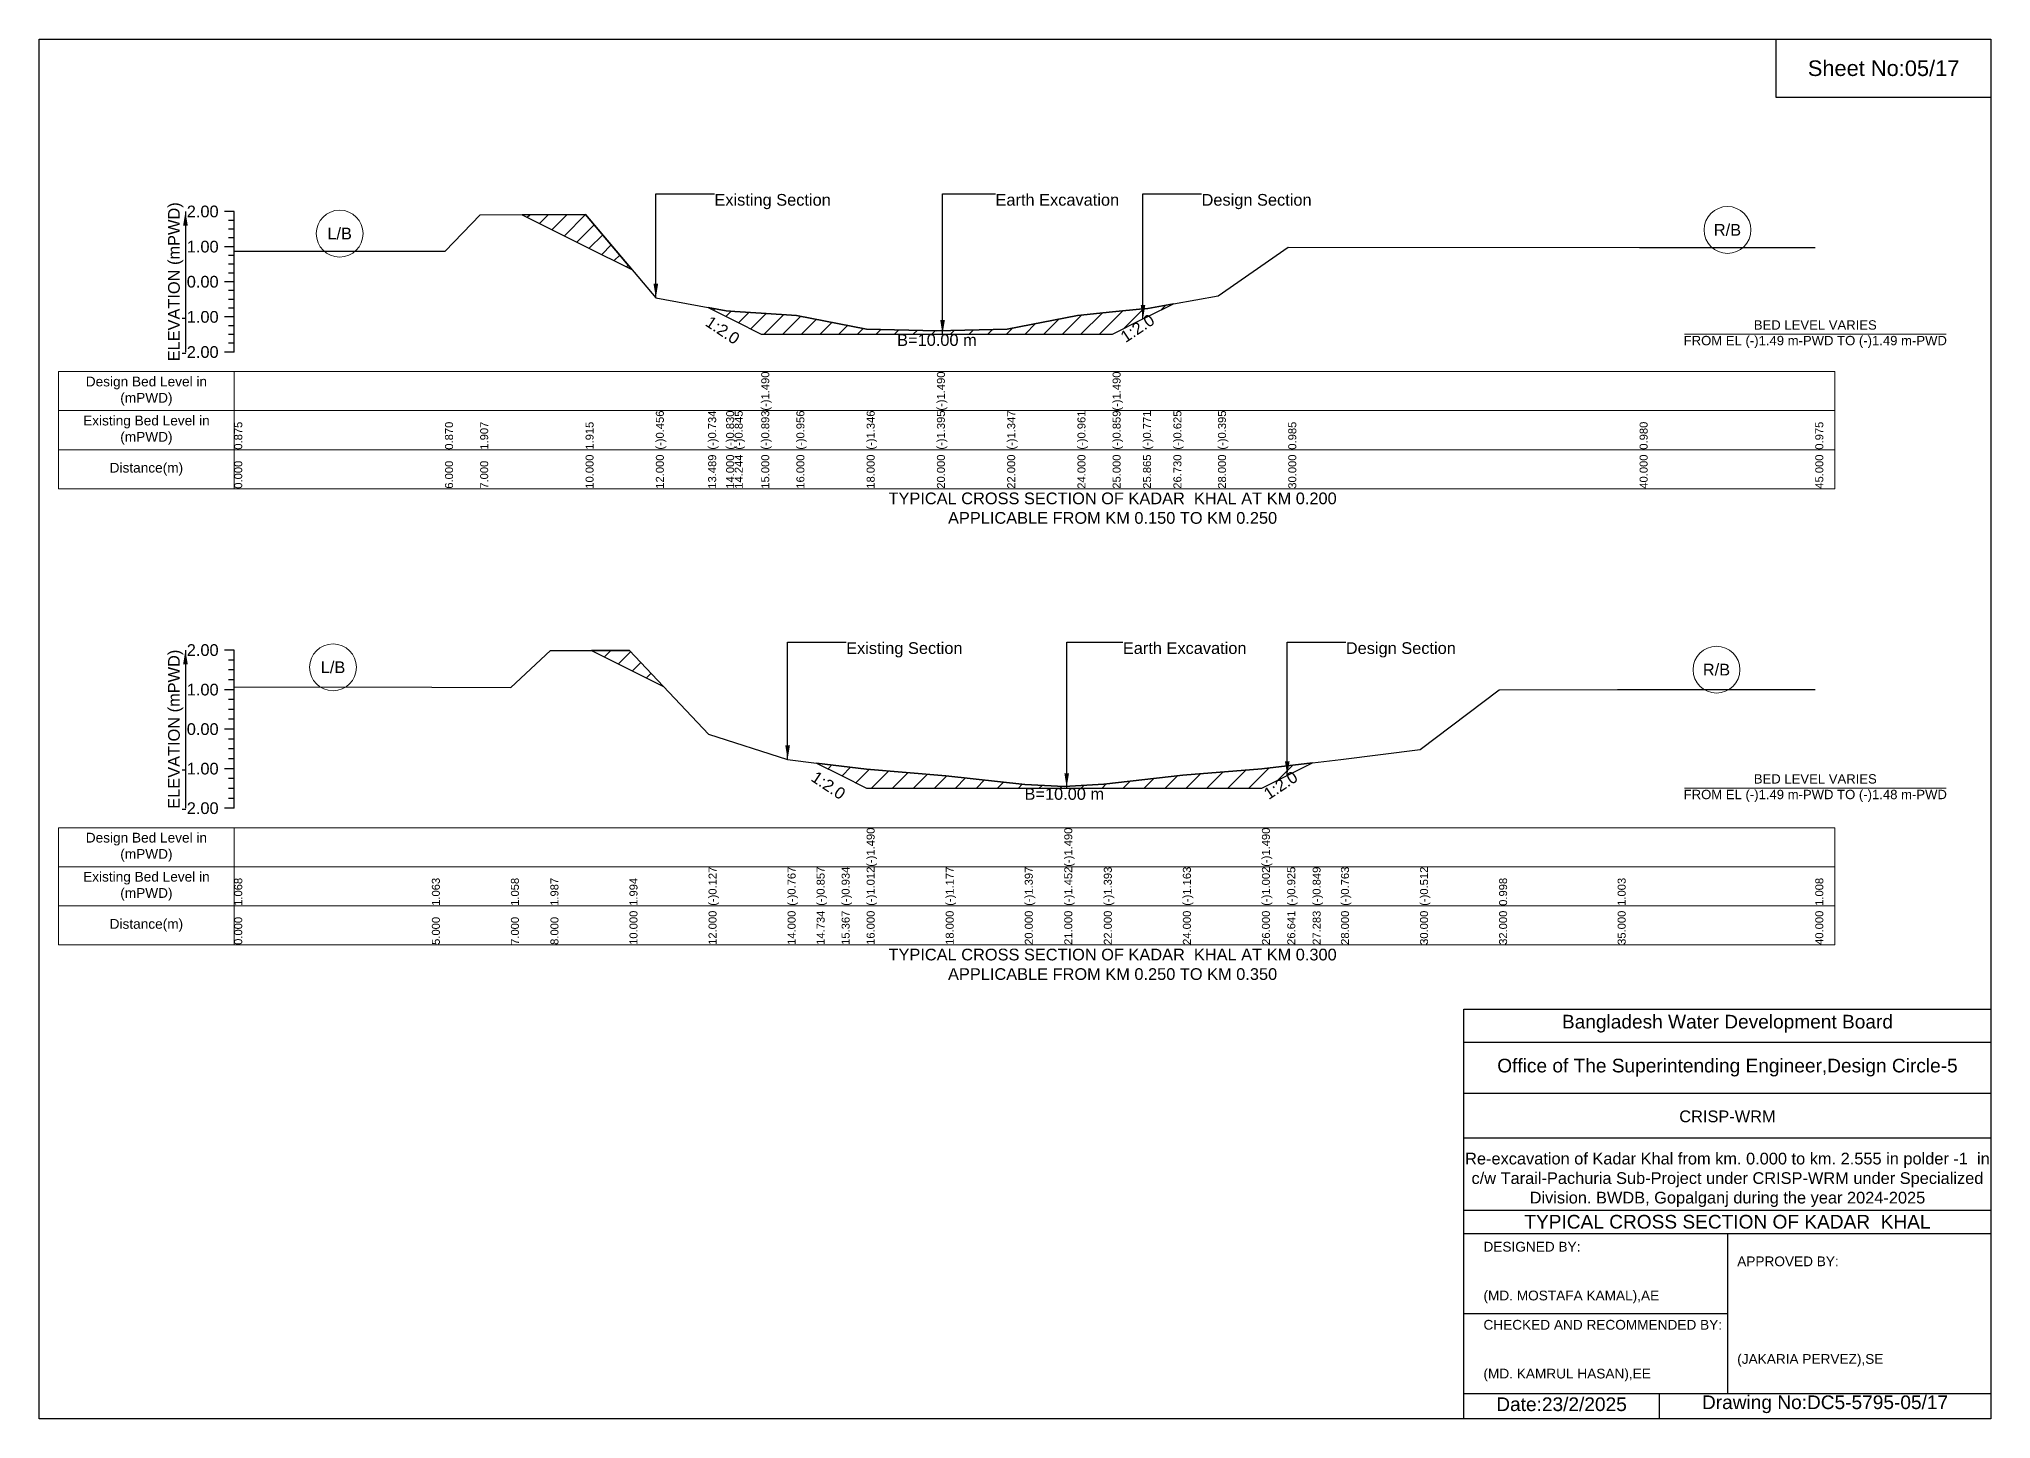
# Model space of a CAD drawing. Header units: inches. Extents: x 91000 to 278000, y -13885 to 0.
# Drawn here: x 140000 to 148000, y -5656 to 0 of the extents above; entities that cross this region are included whole.
import ezdxf

# ---------------------------------------------------------------- set-up
doc = ezdxf.new("R2010")
doc.units = ezdxf.units.IN
doc.header["$LTSCALE"] = 7
doc.header["$MEASUREMENT"] = 0
for name, color, linetype, lineweight in [('Cross section Data Border', 7, 'Continuous', 9), ('Cross Section Labels', 7, 'Continuous', 9), ('Existing_Bed_Level for Xsection', 7, 'Continuous', 25)]:
    doc.layers.add(name, color=color, linetype=linetype, lineweight=lineweight)
doc.styles.get("Standard").update_dxf_attribs({"font": 'arial.ttf'})
doc.dimstyles.get("Standard").update_dxf_attribs({"dimtxt": 0.18, "dimasz": 0.18, "dimexe": 0.18, "dimexo": 0.0625, "dimgap": 0.09, "dimtad": 0, "dimtih": 1, "dimtoh": 1, "dimdec": 4, "dimzin": 0, "dimdsep": 46, "dimtxsty": 'Standard', "dimcen": 0.09, "dimadec": 0, "dimazin": 0, "dimtfac": 1, "dimtdec": 4, "dimtofl": 0, "dimtmove": 0, "dimatfit": 3, "dimfxl": 1, "dimtolj": 1, "dimtzin": 0, "dimarcsym": 0})

msp = doc.modelspace()

# ---------------------------------------------------------------- hatches: boundary and pattern name
at = {"layer": 'Existing_Bed_Level for Xsection'}
h = msp.add_hatch(dxfattribs=at)
h.set_pattern_fill('ANSI31', color=256, scale=432, style=0)
h.paths.add_polyline_path([(141980.7, -720.1), (142240, -849.7), (142430.1, -944.7), (142240, -719.4)])
h = msp.add_hatch(dxfattribs=at)
h.set_pattern_fill('ANSI31', color=256, scale=432, style=0)
h.paths.add_polyline_path([(142742.4, -1100.9), (142816, -1137.7), (142851.2, -1155.3), (142960, -1209.7), (143104, -1209.7), (143392, -1209.7), (143680, -1209.7), (143968, -1209.7), (144256, -1209.7), (144400, -1209.7), (144524.6, -1147.4), (144544, -1137.7), (144649.2, -1085.1), (144544, -1104.1), (144524.6, -1106.1), (144400, -1118.8), (144256, -1133.5), (143968, -1189.1), (143680, -1196), (143392, -1188.9), (143104, -1132.8), (142960, -1123.7), (142851.2, -1116.9), (142816, -1114.6)])
h = msp.add_hatch(dxfattribs=at)
h.set_pattern_fill('ANSI31', color=256, scale=486, style=0)
h.paths.add_polyline_path([(142264.3, -2506.3), (142420, -2584.2), (142559.9, -2654.1), (142420, -2505.7)])
h = msp.add_hatch(dxfattribs=at)
h.set_pattern_fill('ANSI31', color=256, scale=486, style=0)
h.paths.add_polyline_path([(143186.9, -2967.6), (143289.4, -3018.9), (143392, -3070.2), (143716, -3070.2), (144040, -3070.2), (144202, -3070.2), (144364, -3070.2), (144688, -3070.2), (145012, -3070.2), (145115.9, -3018.2), (145219.8, -2966.3), (145115.9, -2978.7), (145012, -2991.1), (144688, -3017.2), (144364, -3054.4), (144202, -3064), (144040, -3055.1), (143716, -3019.4), (143392, -2992.7), (143289.4, -2980.2)])

# ---------------------------------------------------------------- linework, layer by layer
for points in [[(140000, 0), (148000, 0), (148000, -5656), (140000, -5656)], [(147120, 0), (148000, 0), (148000, -240), (147120, -240)]]:
    msp.add_lwpolyline(points, close=True)
for points in [[(145840, -5656), (145840, -3976), (148000, -3976)], [(145840, -4112), (148000, -4112)], [(145840, -4320), (148000, -4320)], [(145840, -4504), (148000, -4504)], [(145840, -4800), (148000, -4800)], [(145840, -4896), (148000, -4896)], [(146920, -4896), (146920, -5552)], [(145840, -5224), (146920, -5224)], [(145840, -5552), (148000, -5552)], [(146640, -5552), (146640, -5656)]]:
    msp.add_lwpolyline(points)
at = {"layer": 'Cross section Data Border'}
for points in [[(140080, -1363.1), (147360, -1363.1), (147360, -1843.1), (140080, -1843.1)], [(140080, -3232.8), (147360, -3232.8), (147360, -3712.8), (140080, -3712.8)]]:
    msp.add_lwpolyline(points, close=True, dxfattribs=at)
for points in [[(140800, -1363.1), (140800, -1843.1)], [(140080, -1523.1), (147360, -1523.1)], [(140080, -1683.1), (147360, -1683.1)], [(140800, -3232.8), (140800, -3712.8)], [(140080, -3392.8), (147360, -3392.8)], [(140080, -3552.8), (147360, -3552.8)]]:
    msp.add_lwpolyline(points, dxfattribs=at)
at = {"layer": 'Cross Section Labels'}
for points in [[(146744.2, -1209.7), (147815.8, -1209.7)], [(146744.2, -3070.2), (147815.8, -3070.2)]]:
    msp.add_lwpolyline(points, dxfattribs=at)
for centre in [(141232, -797.5), (146920, -782.4), (141205, -2575.2), (146875, -2584.9)]:
    msp.add_circle(centre, 96, dxfattribs=at)
at = {"layer": 'Existing_Bed_Level for Xsection'}
for points in [[(140800, -707.1), (140760, -707.1)], [(140800, -1283.1), (140800, -1139.1), (140800, -995.1), (140800, -851.1), (140800, -707.1)], [(140800, -869.1), (141664, -869.8), (141808, -720.5), (142240, -719.4), (142528, -1060.8), (142742.4, -1100.9), (142816, -1114.6), (142851.2, -1116.9), (142960, -1123.7), (142960, -1123.7), (143104, -1132.8), (143392, -1188.9), (143680, -1196), (143680, -1196), (143968, -1189.1), (144256, -1133.5), (144400, -1118.8), (144400, -1118.8), (144524.6, -1106.1), (144544, -1104.1), (144649.2, -1085.1), (144832, -1052), (145120, -853.3), (146560, -854), (147280, -854.7)], [(140800, -743.1), (140776, -743.1)], [(140800, -779.1), (140776, -779.1)], [(140800, -851.1), (140760, -851.1)], [(140800, -815.1), (140776, -815.1)], [(140800, -887.1), (140776, -887.1)], [(140800, -923.1), (140776, -923.1)], [(140800, -959.1), (140776, -959.1)], [(140800, -995.1), (140760, -995.1)], [(140800, -1031.1), (140776, -1031.1)], [(140800, -1067.1), (140776, -1067.1)], [(140800, -1103.1), (140776, -1103.1)], [(140800, -1139.1), (140760, -1139.1)], [(140800, -1175.1), (140776, -1175.1)], [(140800, -1211.1), (140776, -1211.1)], [(140800, -1247.1), (140776, -1247.1)], [(140800, -1283.1), (140760, -1283.1)], [(140800, -2504.8), (140760, -2504.8)], [(140800, -2545.3), (140776, -2545.3)], [(140800, -3152.8), (140800, -2990.8), (140800, -2828.8), (140800, -2666.8), (140800, -2504.8)], [(140800, -2655.8), (141610, -2656.6), (141934, -2657.4), (142096, -2506.9), (142420, -2505.7), (142744, -2849.3), (143068, -2953), (143186.9, -2967.6), (143289.4, -2980.2), (143392, -2992.7), (143392, -2992.7), (143716, -3019.4), (144040, -3055.1), (144202, -3064), (144202, -3064), (144364, -3054.4), (144688, -3017.2), (145012, -2991.1), (145012, -2991.1), (145115.9, -2978.7), (145219.8, -2966.3), (145336, -2952.4), (145660, -2911.7), (145984, -2667.1), (146470, -2666.3), (147280, -2665.5)], [(140800, -2585.8), (140776, -2585.8)], [(140800, -2626.3), (140776, -2626.3)], [(140800, -2666.8), (140760, -2666.8)], [(140800, -2707.3), (140776, -2707.3)], [(140800, -2747.8), (140776, -2747.8)], [(140800, -2788.3), (140776, -2788.3)], [(140800, -2828.8), (140760, -2828.8)], [(140800, -2869.3), (140776, -2869.3)], [(140800, -2909.8), (140776, -2909.8)], [(140800, -2950.3), (140776, -2950.3)], [(140800, -2990.8), (140760, -2990.8)], [(140800, -3031.3), (140776, -3031.3)], [(140800, -3071.8), (140776, -3071.8)], [(140800, -3112.3), (140776, -3112.3)], [(140800, -3152.8), (140760, -3152.8)]]:
    msp.add_lwpolyline(points, dxfattribs=at)
for points in [[(141980.7, -720.1), (142240, -849.7), (142430.1, -944.7), (142240, -719.4)], [(142742.4, -1100.9), (142742.4, -1100.9), (142816, -1137.7), (142851.2, -1155.3), (142960, -1209.7), (142960, -1209.7), (143104, -1209.7), (143392, -1209.7), (143680, -1209.7), (143680, -1209.7), (143968, -1209.7), (144256, -1209.7), (144400, -1209.7), (144400, -1209.7), (144524.6, -1147.4), (144544, -1137.7), (144649.2, -1085.1), (144544, -1104.1), (144524.6, -1106.1), (144400, -1118.8), (144400, -1118.8), (144256, -1133.5), (143968, -1189.1), (143680, -1196), (143680, -1196), (143392, -1188.9), (143104, -1132.8), (142960, -1123.7), (142960, -1123.7), (142851.2, -1116.9), (142816, -1114.6), (142742.4, -1100.9)], [(142264.3, -2506.3), (142420, -2584.2), (142559.9, -2654.1), (142420, -2505.7)], [(143186.9, -2967.6), (143289.4, -3018.9), (143392, -3070.2), (143392, -3070.2), (143716, -3070.2), (144040, -3070.2), (144202, -3070.2), (144202, -3070.2), (144364, -3070.2), (144688, -3070.2), (145012, -3070.2), (145012, -3070.2), (145115.9, -3018.2), (145219.8, -2966.3), (145115.9, -2978.7), (145012, -2991.1), (145012, -2991.1), (144688, -3017.2), (144364, -3054.4), (144202, -3064), (144202, -3064), (144040, -3055.1), (143716, -3019.4), (143392, -2992.7), (143392, -2992.7), (143289.4, -2980.2)]]:
    msp.add_lwpolyline(points, close=True, dxfattribs=at)

# ---------------------------------------------------------------- texts
at = {"attachment_point": 5}
for s, insert, char_height in [('Sheet No:05/17', (147560, -120), 64), ('Bangladesh Water Development Board', (146920, -4036), 56), ('Office of The Superintending Engineer,Design Circle-5', (146920, -4216), 56)]:
    msp.add_mtext(s, dxfattribs=dict(at, insert=insert, char_height=char_height))
for s, insert, char_height, width, attachment_point in [('CRISP-WRM', (146920, -4416), 48, 2240, 5), ('Re-excavation of Kadar Khal from km. 0.000 to km. 2.555 in polder -1  in c/w Tarail-Pachuria Sub-Project under CRISP-WRM under Specialized Division. BWDB, Gopalganj during the year 2024-2025', (146920, -4676), 48, 2160, 5), ('TYPICAL CROSS SECTION OF KADAR  KHAL', (146920, -4848), 56, 2240, 5), ('DESIGNED BY:^J^J^J(MD. MOSTAFA KAMAL),AE', (145920, -5056), 40, 1120, 4), ('APPROVED BY:^J^J^J^J^J^J(JAKARIA PERVEZ),SE', (146960, -5216), 40, 1120, 4), ('CHECKED AND RECOMMENDED BY:^J^J^J(MD. KAMRUL HASAN),EE', (145920, -5376), 40, 1120, 4), ('Date:23/2/2025', (146240, -5596), 56, 1120, 5), ('Drawing No:DC5-5795-05/17', (147320, -5596), 56, 1760, 5)]:
    msp.add_mtext(s, dxfattribs=dict(insert=insert, char_height=char_height, width=width, attachment_point=attachment_point))
at = {"layer": 'Cross section Data Border', "char_height": 40, "width": 640, "attachment_point": 5}
for s, insert in [('Design Bed Level in (mPWD)', (140440, -1443.1)), ('Existing Bed Level in (mPWD)', (140440, -1603.1)), ('Distance(m)', (140440, -1763.1)), ('Design Bed Level in (mPWD)', (140440, -3312.8)), ('Existing Bed Level in (mPWD)', (140440, -3472.8)), ('Distance(m)', (140440, -3632.8))]:
    msp.add_mtext(s, dxfattribs=dict(at, insert=insert))
at = {"layer": 'Cross Section Labels'}
for s, insert, char_height, attachment_point in [('Existing Section', (142768, -635.1), 48, 1), ('Earth Excavation', (143920, -635.1), 48, 1), ('Design Section', (144764.6, -635.1), 48, 1), ('L/B', (141232, -797.5), 48, 5), ('R/B', (146920, -782.4), 48, 5), ('BED LEVEL VARIES ^JFROM EL (-)1.49 m-PWD TO (-)1.49 m-PWD', (147280, -1209.7), 38.4, 5), ('B=10.00 m', (143680, -1209.7), 48, 2), ('TYPICAL CROSS SECTION OF KADAR  KHAL AT KM 0.200^JAPPLICABLE FROM KM 0.150 TO KM 0.250', (144400, -1923.1), 48, 5), ('Existing Section', (143308, -2472.4), 48, 1), ('Earth Excavation', (144442, -2472.4), 48, 1), ('Design Section', (145355.9, -2472.4), 48, 1), ('L/B', (141205, -2575.2), 48, 5), ('R/B', (146875, -2584.9), 48, 5), ('BED LEVEL VARIES ^JFROM EL (-)1.49 m-PWD TO (-)1.48 m-PWD', (147280, -3070.2), 38.4, 5), ('B=10.00 m', (144202, -3070.2), 48, 2), ('TYPICAL CROSS SECTION OF KADAR  KHAL AT KM 0.300^JAPPLICABLE FROM KM 0.250 TO KM 0.350', (144400, -3792.8), 48, 5)]:
    msp.add_mtext(s, dxfattribs=dict(at, insert=insert, char_height=char_height, attachment_point=attachment_point))
at = {"layer": 'Cross Section Labels', "char_height": 48, "attachment_point": 2}
for insert, rotation in [((142815.2, -1173.3), 326.30993), ((144488.6, -1165.4), 33.69007), ((143248.9, -3039.1), 326.30993), ((145075.4, -3038.5), 33.69007)]:
    msp.add_mtext('1:2.0', dxfattribs=dict(at, insert=insert, rotation=rotation))
at = {"layer": 'Existing_Bed_Level for Xsection', "rotation": 90}
for s, insert, char_height, attachment_point in [('ELEVATION (mPWD)', (140560, -995.1), 48, 5), ('(-)1.490', (142960, -1523.1), 32.8, 1), ('(-)1.490', (143680, -1523.1), 32.8, 1), ('(-)1.490', (144400, -1523.1), 32.8, 1), ('0.875', (140800, -1683.1), 32.8, 1), ('0.870', (141664, -1683.1), 32.8, 1), ('1.907', (141808, -1683.1), 32.8, 1), ('1.915', (142240, -1683.1), 32.8, 1), ('(-)0.456', (142528, -1683.1), 32.8, 1), ('(-)0.734', (142742.4, -1683.1), 32.8, 1), ('(-)0.830', (142816, -1683.1), 32.8, 1), ('(-)0.845', (142851.2, -1683.1), 32.8, 1), ('(-)0.893', (142960, -1683.1), 32.8, 1), ('(-)0.956', (143104, -1683.1), 32.8, 1), ('(-)1.346', (143392, -1683.1), 32.8, 1), ('(-)1.395', (143680, -1683.1), 32.8, 1), ('(-)1.347', (143968, -1683.1), 32.8, 1), ('(-)0.961', (144256, -1683.1), 32.8, 1), ('(-)0.859', (144400, -1683.1), 32.8, 1), ('(-)0.771', (144524.6, -1683.1), 32.8, 1), ('(-)0.625', (144649.2, -1683.1), 32.8, 1), ('(-)0.395', (144832, -1683.1), 32.8, 1), ('0.985', (145120, -1683.1), 32.8, 1), ('0.980', (146560, -1683.1), 32.8, 1), ('0.975', (147280, -1683.1), 32.8, 1), ('0.000', (140800, -1843.1), 32.8, 1), ('6.000', (141664, -1843.1), 32.8, 1), ('7.000', (141808, -1843.1), 32.8, 1), ('10.000', (142240, -1843.1), 32.8, 1), ('12.000', (142528, -1843.1), 32.8, 1), ('13.489', (142742.4, -1843.1), 32.8, 1), ('14.000', (142816, -1843.1), 32.8, 1), ('14.244', (142851.2, -1843.1), 32.8, 1), ('15.000', (142960, -1843.1), 32.8, 1), ('16.000', (143104, -1843.1), 32.8, 1), ('18.000', (143392, -1843.1), 32.8, 1), ('20.000', (143680, -1843.1), 32.8, 1), ('22.000', (143968, -1843.1), 32.8, 1), ('24.000', (144256, -1843.1), 32.8, 1), ('25.000', (144400, -1843.1), 32.8, 1), ('25.865', (144524.6, -1843.1), 32.8, 1), ('26.730', (144649.2, -1843.1), 32.8, 1), ('28.000', (144832, -1843.1), 32.8, 1), ('30.000', (145120, -1843.1), 32.8, 1), ('40.000', (146560, -1843.1), 32.8, 1), ('45.000', (147280, -1843.1), 32.8, 1), ('ELEVATION (mPWD)', (140560, -2828.8), 48, 5), ('(-)1.490', (143392, -3392.8), 32.8, 1), ('(-)1.490', (144202, -3392.8), 32.8, 1), ('(-)1.490', (145012, -3392.8), 32.8, 1), ('1.994', (142420, -3552.8), 32.8, 1), ('(-)0.127', (142744, -3552.8), 32.8, 1), ('(-)0.767', (143068, -3552.8), 32.8, 1), ('(-)0.857', (143186.9, -3552.8), 32.8, 1), ('(-)0.934', (143289.4, -3552.8), 32.8, 1), ('(-)1.012', (143392, -3552.8), 32.8, 1), ('(-)1.177', (143716, -3552.8), 32.8, 1), ('(-)1.397', (144040, -3552.8), 32.8, 1), ('(-)1.452', (144202, -3552.8), 32.8, 1), ('(-)1.393', (144364, -3552.8), 32.8, 1), ('(-)1.163', (144688, -3552.8), 32.8, 1), ('(-)1.002', (145012, -3552.8), 32.8, 1), ('(-)0.925', (145115.9, -3552.8), 32.8, 1), ('(-)0.849', (145219.8, -3552.8), 32.8, 1), ('(-)0.763', (145336, -3552.8), 32.8, 1), ('(-)0.512', (145660, -3552.8), 32.8, 1), ('1.068', (140800, -3552.8), 32.8, 1), ('1.063', (141610, -3552.8), 32.8, 1), ('1.058', (141934, -3552.8), 32.8, 1), ('1.987', (142096, -3552.8), 32.8, 1), ('0.998', (145984, -3552.8), 32.8, 1), ('1.003', (146470, -3552.8), 32.8, 1), ('1.008', (147280, -3552.8), 32.8, 1), ('0.000', (140800, -3712.8), 32.8, 1), ('5.000', (141610, -3712.8), 32.8, 1), ('7.000', (141934, -3712.8), 32.8, 1), ('8.000', (142096, -3712.8), 32.8, 1), ('10.000', (142420, -3712.8), 32.8, 1), ('12.000', (142744, -3712.8), 32.8, 1), ('14.000', (143068, -3712.8), 32.8, 1), ('14.734', (143186.9, -3712.8), 32.8, 1), ('15.367', (143289.4, -3712.8), 32.8, 1), ('16.000', (143392, -3712.8), 32.8, 1), ('18.000', (143716, -3712.8), 32.8, 1), ('20.000', (144040, -3712.8), 32.8, 1), ('21.000', (144202, -3712.8), 32.8, 1), ('22.000', (144364, -3712.8), 32.8, 1), ('24.000', (144688, -3712.8), 32.8, 1), ('26.000', (145012, -3712.8), 32.8, 1), ('26.641', (145115.9, -3712.8), 32.8, 1), ('27.283', (145219.8, -3712.8), 32.8, 1), ('28.000', (145336, -3712.8), 32.8, 1), ('30.000', (145660, -3712.8), 32.8, 1), ('32.000', (145984, -3712.8), 32.8, 1), ('35.000', (146470, -3712.8), 32.8, 1), ('40.000', (147280, -3712.8), 32.8, 1)]:
    msp.add_mtext(s, dxfattribs=dict(at, insert=insert, char_height=char_height, attachment_point=attachment_point))
at = {"layer": 'Existing_Bed_Level for Xsection', "char_height": 48, "attachment_point": 6}
for s, insert in [('2.00', (140736, -707.1)), ('1.00', (140736, -851.1)), ('0.00', (140736, -995.1)), ('-1.00', (140736, -1139.1)), ('-2.00', (140736, -1283.1)), ('2.00', (140736, -2504.8)), ('1.00', (140736, -2666.8)), ('0.00', (140736, -2828.8)), ('-1.00', (140736, -2990.8)), ('-2.00', (140736, -3152.8))]:
    msp.add_mtext(s, dxfattribs=dict(at, insert=insert))

# ---------------------------------------------------------------- leaders
at = {"layer": 'Cross Section Labels', "annotation_type": 0, "has_hookline": 1, "hookline_direction": 0}
for points, text_width in [([(142528, -1060.8), (142528, -635.1), (142767.9, -635.1)], 467.2), ([(143703, -1209.7), (143703, -635.1), (143919.9, -635.1)], 497), ([(144524.6, -1147.4), (144524.6, -635.1), (144764.5, -635.1)], 441.2), ([(143068, -2953), (143068, -2472.4), (143307.9, -2472.4)], 467.2), ([(144211.8, -3067.2), (144211.8, -2472.4), (144441.9, -2472.4)], 497), ([(145115.9, -3018.2), (145115.9, -2472.4), (145355.8, -2472.4)], 441.2)]:
    msp.add_leader(points, dimstyle='Standard', override={"dimasz": 57.6}, dxfattribs=dict(at, text_width=text_width))
at = {"layer": 'Existing_Bed_Level for Xsection'}
for points in [[(140600, -707.1), (140600, -1283.1)], [(140600, -2504.8), (140600, -3152.8)]]:
    msp.add_leader(points, dimstyle='Standard', override={"dimasz": 57.6}, dxfattribs=at)

doc.saveas('drawing.dxf')
